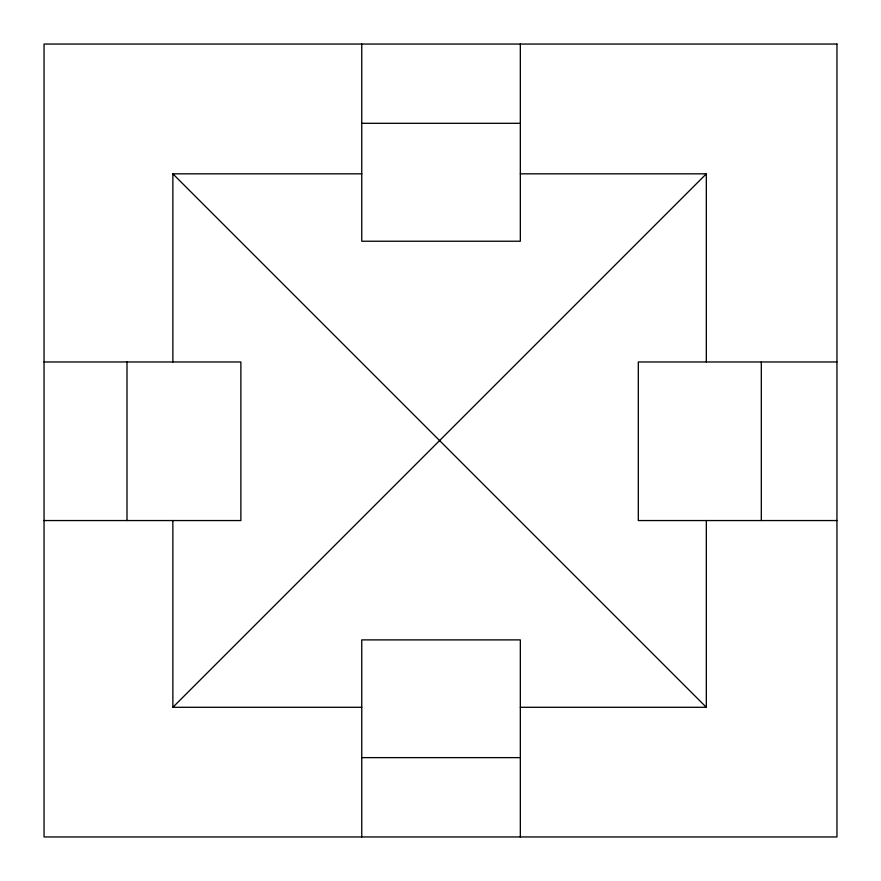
<?xml version="1.0" encoding="UTF-8"?>
<svg xmlns="http://www.w3.org/2000/svg" width="881" height="881" viewBox="0 0 881 881"><rect width="100%" height="100%" fill="white"/><g stroke="black" fill="none" stroke-linecap="round" stroke-linejoin="round"><path stroke-width="1.32" d="M172.863 520.55L172.863 707.289L706.331 173.832L520.33 173.832M361.75 123.307L520.33 123.307M172.863 361.97L172.863 173.832L361.75 173.832M44.05 361.97L240.876 361.97L240.876 520.55L44.05 520.55M836.95 361.97L638.318 361.97L638.318 520.55L836.95 520.55M172.863 707.289L361.75 707.289M520.33 707.289L706.331 707.289L706.331 520.55M361.75 757.627L520.33 757.627M172.863 173.832L706.331 707.289M761.316 361.97L761.316 520.55M706.331 173.832L706.331 361.97M520.33 44.05L520.33 241.229L361.75 241.229L361.75 44.05M520.33 836.95L520.33 639.892L361.75 639.892L361.75 836.95M126.996 361.97L126.996 520.55M836.95 44.05L44.05 44.05L44.05 836.95L836.95 836.95L836.95 44.05"/></g></svg>
